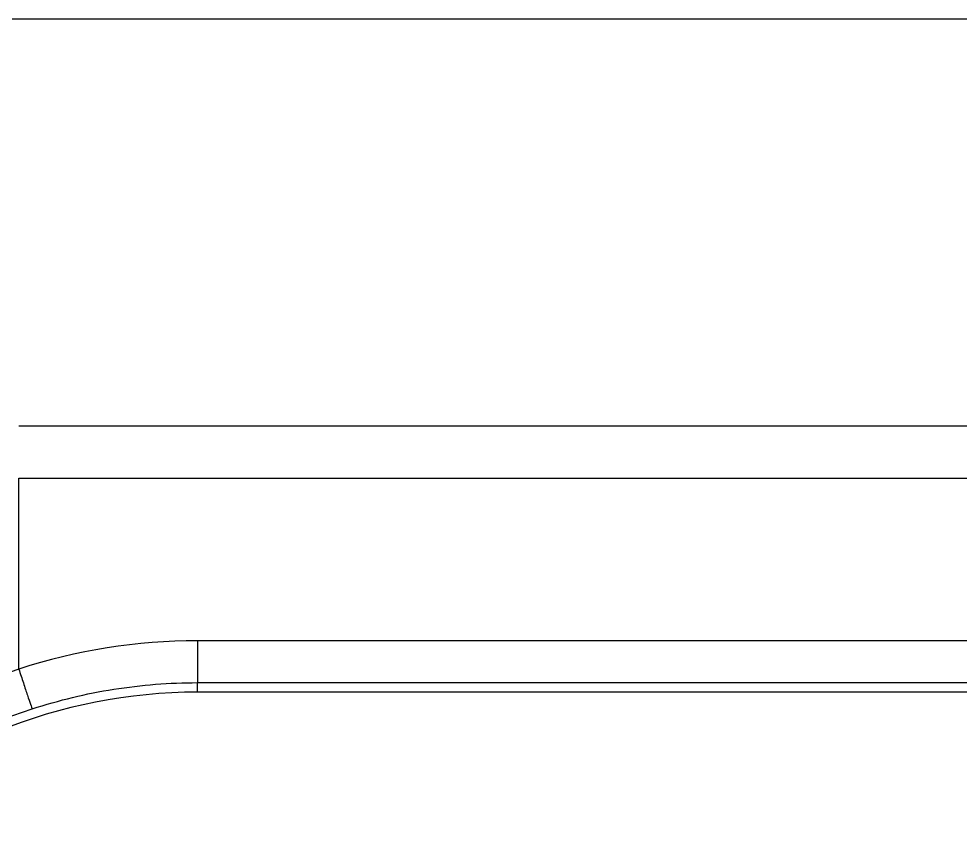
# Model space of a CAD drawing. Extents: x 409 to 498, y 628 to 778.
# Drawn here: x 448.06 to 453.39, y 651.08 to 655.66 of the extents above; entities that cross this region are included whole.
import ezdxf

# ---------------------------------------------------------------- set-up
doc = ezdxf.new("R2010")
doc.units = 0
doc.header["$MEASUREMENT"] = 0
doc.layers.add('1', color=4, linetype='Continuous')
doc.layers.add('GEOMETRY', color=4, linetype='Continuous', lineweight=25)

# ---------------------------------------------------------------- blocks, each defined once
blk = doc.blocks.new('2026_PULSE')
at = {"layer": 'GEOMETRY'}
for p, q in [((30.6861, 10.7009), (47.8006, 10.7009)), ((49.98, 8.393), (39.48, 8.393)), ((39.48, 7.0177), (39.48, 8.0989)), ((39.48, 8.0989), (49.98, 8.0989)), ((40.4926, 7.1779), (40.4926, 6.9405)), ((48.9674, 7.1779), (40.4926, 7.1779)), ((40.4926, 6.8866), (40.4926, 6.9405)), ((40.4926, 6.9405), (48.9674, 6.9405)), ((48.9674, 6.8866), (40.4926, 6.8866))]:
    blk.add_line(p, q, dxfattribs=at)
blk.add_arc((40.4926, 3.8866), 3, 90, 134.2002, dxfattribs=at)
blk.add_ellipse((40.4926, 3.898), major_axis=(0, 3.2799), ratio=0.999981, start_param=0, end_param=0.313853, dxfattribs=at)
for points, knots in [([(39.48, 7.0177), (39.4764, 7.0164), (39.4727, 7.0151), (39.4655, 7.0124), (39.4546, 7.0084), (39.4293, 6.999), (39.3792, 6.9797), (39.3368, 6.9624), (39.2527, 6.9268), (39.1978, 6.9017), (39.0357, 6.823), (38.9316, 6.7656), (38.7804, 6.6729), (38.7308, 6.6409), (38.6334, 6.5747), (38.5858, 6.5409), (38.4464, 6.4368), (38.3576, 6.3642), (38.2725, 6.288)], [0, 0, 0, 0, 0.007812, 0.007812, 0.015625, 0.03125, 0.0625, 0.125, 0.125, 0.25, 0.25, 0.5, 0.5, 0.625, 0.625, 0.75, 0.75, 1, 1, 1, 1]), ([(39.48, 7.0177), (39.4888, 6.9907), (39.4975, 6.9639), (39.5141, 6.9137), (39.5218, 6.8903), (39.5355, 6.8496), (39.5413, 6.8324), (39.5505, 6.8059), (39.5538, 6.7967), (39.5556, 6.7921)], [0, 0, 0, 0, 0.25, 0.25, 0.5, 0.5, 0.75, 0.75, 1, 1, 1, 1]), ([(39.5556, 6.7921), (39.7069, 6.8413), (39.861, 6.8783), (40.0966, 6.9156), (40.1755, 6.9249), (40.3337, 6.9373), (40.413, 6.9405), (40.4926, 6.9405)], [0, 0, 0, 0, 0.5, 0.5, 0.75, 0.75, 1, 1, 1, 1]), ([(38.3201, 6.1206), (38.4067, 6.1925), (38.4971, 6.2602), (38.6396, 6.3565), (38.6882, 6.3878), (38.7879, 6.4485), (38.8387, 6.4777), (38.9936, 6.5623), (39.1005, 6.6145), (39.2669, 6.6863), (39.3233, 6.7091), (39.4097, 6.7417), (39.4387, 6.7523), (39.4969, 6.7727), (39.5262, 6.7826), (39.5556, 6.7921)], [0, 0, 0, 0, 0.25, 0.25, 0.375, 0.375, 0.5, 0.5, 0.75, 0.75, 0.875, 0.875, 0.9375, 0.9375, 1, 1, 1, 1])]:
    blk.add_open_spline(points, degree=3, knots=knots, dxfattribs=at)

msp = doc.modelspace()

# ---------------------------------------------------------------- block references
at = {"layer": '1'}
msp.add_blockref('2026_PULSE', (408.577, 644.9604), dxfattribs=at)

doc.saveas('drawing.dxf')
